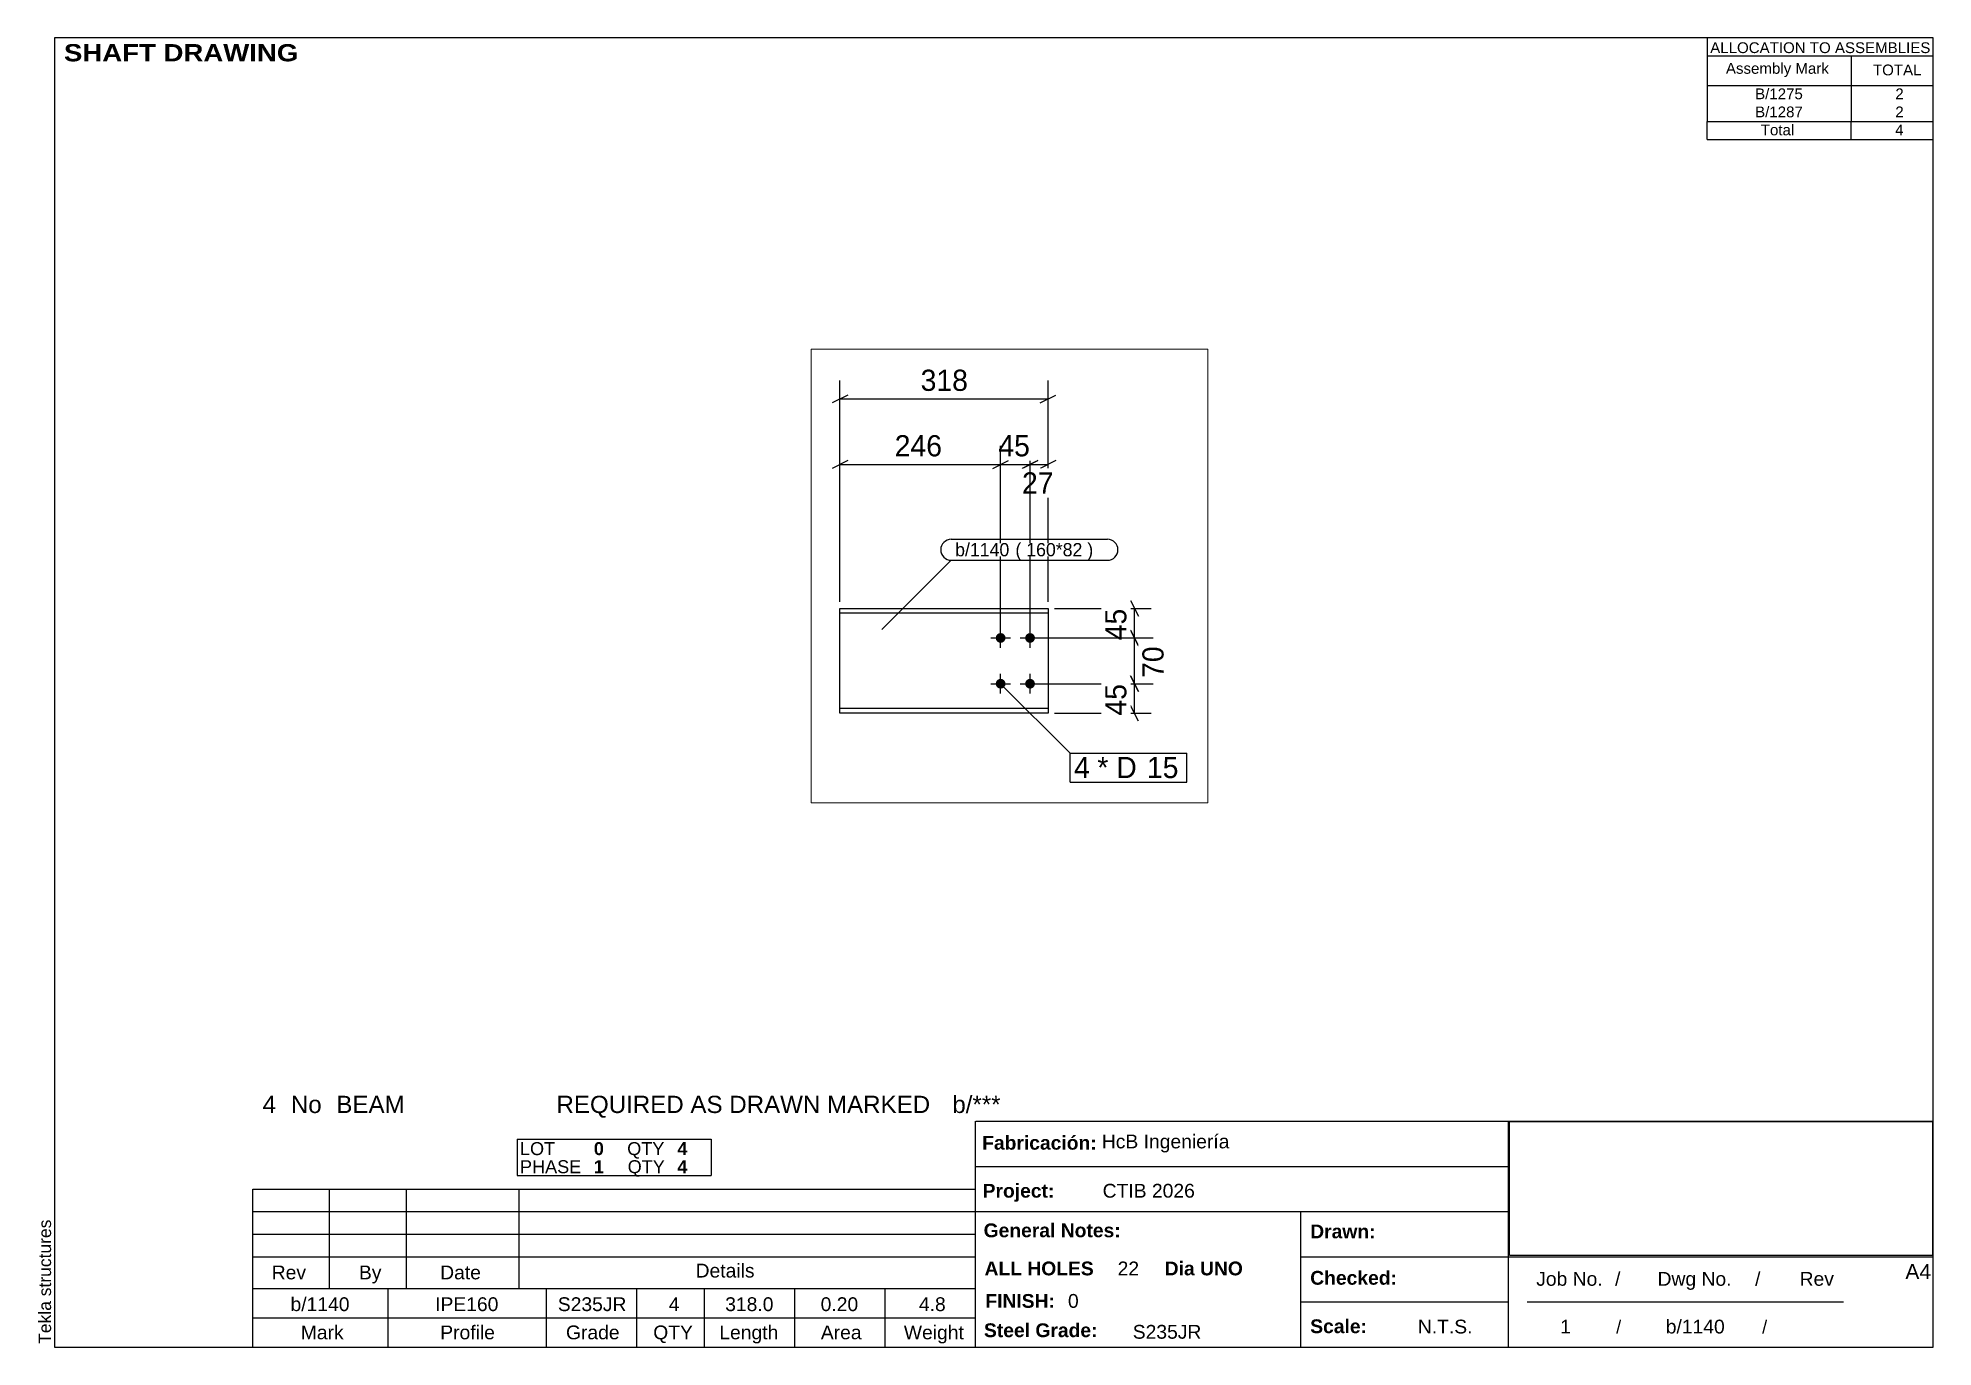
# Paper-space layout 'Layout1' of a CAD drawing. Header units: millimetres. Extents: x 2 to 292, y 5 to 205.
# The model-space entities are those that its viewports show. They can reach past a viewport. Long polylines and large blocks are cut down to what shows.
import ezdxf

# ---------------------------------------------------------------- set-up
doc = ezdxf.new("R2010")
doc.units = ezdxf.units.MM
doc.layers.add('Viewport layer', color=7, linetype='Continuous', plot=False)
doc.styles.add('Arial', font='ARIAL.TTF', dxfattribs={"height": 0.2})
doc.styles.add('Arial Black', font='ARIBLK.TTF', dxfattribs={"height": 0.2})
doc.styles.add('Arial Bold', font='ARIALBD.TTF', dxfattribs={"height": 0.2})
doc.styles.add('Comic Sans MS', font='COMIC.TTF', dxfattribs={"height": 0.2})

msp = doc.modelspace()

# ---------------------------------------------------------------- hatches: boundary and pattern name
at = {"linetype": 'Continuous'}
for points in [[(282, 252.1, -1), (297, 252.1, -1)], [(327, 252.1, -1), (342, 252.1, -1)], [(282, 182.1, -1), (297, 182.1, -1)], [(327, 182.1, -1), (342, 182.1, -1)]]:
    msp.add_hatch(color=3, dxfattribs=at).paths.add_polyline_path(points)

# ---------------------------------------------------------------- linework, layer by layer
at = {"color": 8, "linetype": 'Continuous'}
for p, q in [((44, 307.1), (44, 645.5)), ((362, 307.1), (362, 645.5)), ((56, 623.1), (32, 611.1)), ((44, 617.1), (362, 617.1)), ((350, 611.1), (374, 623.1)), ((56, 523.1), (32, 511.1)), ((44, 307.1), (44, 545.5)), ((289.5, 262.1), (289.5, 545.5)), ((322.5, 511.1), (346.5, 523.1)), ((334.5, 262.1), (334.5, 542.7)), ((374, 523.1), (350, 511.1)), ((362, 307.1), (362, 542.7)), ((334.5, 517.1), (362, 517.1)), ((372, 297.1), (519.6, 297.1)), ((488, 309.1), (500, 285.1)), ((494, 252.1), (494, 297.1)), ((500, 240.1), (488, 264.1)), ((344.5, 252.1), (519.6, 252.1)), ((344.5, 182.1), (522.4, 182.1)), ((500, 170.1), (488, 194.1)), ((500, 125.1), (488, 149.1)), ((372, 137.1), (519.6, 137.1))]:
    msp.add_line(p, q, dxfattribs=at)
at = {"color": 7, "linetype": 'Continuous'}
for p, q in [((44, 137.1), (44, 297.1)), ((44, 297.1), (362, 297.1)), ((362, 289.7), (44, 289.7)), ((362, 297.1), (362, 137.1)), ((362, 144.5), (44, 144.5)), ((362, 137.1), (44, 137.1)), ((573.9, 32), (573.9, 76))]:
    msp.add_line(p, q, dxfattribs=at)
at = {"color": 3, "linetype": 'Continuous'}
for p, q in [((289.5, 237.1), (289.5, 267.1)), ((334.5, 237.1), (334.5, 267.1)), ((274.5, 252.1), (304.5, 252.1)), ((319.5, 252.1), (349.5, 252.1)), ((274.5, 182.1), (304.5, 182.1)), ((289.5, 167.1), (289.5, 197.1)), ((319.5, 182.1), (349.5, 182.1)), ((334.5, 167.1), (334.5, 197.1))]:
    msp.add_line(p, q, dxfattribs=at)

# ---------------------------------------------------------------- wipeouts: each hides what was drawn before it
at = {"color": 0}
msp.add_wipeout([(427.7, 38), (427.7, 70), (401.6, 70), (401.6, 38)], dxfattribs=at)

# ---------------------------------------------------------------- next in the draw order: wipeouts: each hides what was drawn before it
for points in [[(245.1, 623.1), (245.1, 667.9), (160.9, 667.9), (160.9, 623.1)], [(380.7, 466.3), (380.7, 511.1), (315.8, 511.1), (315.8, 466.3)], [(488, 307), (443.2, 307), (443.2, 242.1), (488, 242.1)], [(427.7, 38), (427.7, 70), (401.6, 70), (401.6, 38)]]:
    msp.add_wipeout(points, dxfattribs=at)

# ---------------------------------------------------------------- next in the draw order: linework, layer by layer
at = {"color": 8, "linetype": 'Continuous'}
for p, q in [((277.5, 511.1), (301.5, 523.1)), ((346.5, 523.1), (322.5, 511.1)), ((334.5, 262.1), (334.5, 545.5)), ((289.5, 517.1), (334.5, 517.1)), ((488, 264.1), (500, 240.1)), ((344.5, 252.1), (522.4, 252.1)), ((494, 182.1), (494, 252.1))]:
    msp.add_line(p, q, dxfattribs=at)
at = {"color": 7, "linetype": 'Continuous'}
for p in [(289.5, 182.1), (395.6, 32)]:
    msp.add_line(p, (395.6, 76), dxfattribs=at)

# ---------------------------------------------------------------- next in the draw order: texts
at = {"color": 3, "style": 'Comic Sans MS'}
for s, p in [('318', (167.3, 629.5)), ('27', (322.2, 472.7))]:
    msp.add_text(s, height=32.38, dxfattribs=at).set_placement(p)
msp.add_text('45', height=32.38, rotation=90.0002, dxfattribs=at).set_placement((481.6, 248.5))

# ---------------------------------------------------------------- next in the draw order: wipeouts: each hides what was drawn before it
at = {"color": 0}
msp.add_wipeout([(503.4, 38), (503.4, 70), (437.3, 70), (437.3, 38)], dxfattribs=at)

# ---------------------------------------------------------------- next in the draw order: wipeouts: each hides what was drawn before it
for points in [[(344.5, 523.1), (344.5, 567.9), (279.6, 567.9), (279.6, 523.1)], [(544.8, 249.5), (500, 249.5), (500, 184.6), (544.8, 184.6)], [(503.4, 38), (503.4, 70), (437.3, 70), (437.3, 38)]]:
    msp.add_wipeout(points, dxfattribs=at)

# ---------------------------------------------------------------- next in the draw order: linework, layer by layer
at = {"color": 8, "linetype": 'Continuous'}
for p, q in [((277.5, 511.1), (301.5, 523.1)), ((289.5, 262.1), (289.5, 545.5)), ((44, 517.1), (289.5, 517.1)), ((344.5, 182.1), (519.6, 182.1)), ((488, 194.1), (500, 170.1)), ((494, 137.1), (494, 182.1))]:
    msp.add_line(p, q, dxfattribs=at)

# ---------------------------------------------------------------- next in the draw order: texts
at = {"color": 3, "style": 'Comic Sans MS'}
for s, height, p in [('45', 32.38, (286, 529.5)), ('4', 32.4, (401.6, 38)), ('* D', 32.38, (437.3, 38))]:
    msp.add_text(s, height=height, dxfattribs=at).set_placement(p)
msp.add_text('70', height=32.38, rotation=90.0002, dxfattribs=at).set_placement((538.4, 191))

# ---------------------------------------------------------------- next in the draw order: wipeouts: each hides what was drawn before it
at = {"color": 0}
msp.add_wipeout([(558.3, 38), (558.3, 70), (513, 70), (513, 38)], dxfattribs=at)

# ---------------------------------------------------------------- next in the draw order: wipeouts: each hides what was drawn before it
for points in [[(212.3, 523.1), (212.3, 567.9), (121.3, 567.9), (121.3, 523.1)], [(306.1, 376.8), (306.1, 396.8), (220, 396.8), (220, 376.8)], [(488, 192), (443.2, 192), (443.2, 127.1), (488, 127.1)], [(558.3, 38), (558.3, 70), (513, 70), (513, 38)]]:
    msp.add_wipeout(points, dxfattribs=at)

# ---------------------------------------------------------------- next in the draw order: linework, layer by layer
at = {"color": 7, "linetype": 'Continuous'}
for p, q in [((395.6, 76), (573.9, 76)), ((395.6, 32), (573.9, 32))]:
    msp.add_line(p, q, dxfattribs=at)

# ---------------------------------------------------------------- next in the draw order: texts
at = {"color": 3, "style": 'Comic Sans MS'}
for s, p in [('246', (127.7, 529.5)), ('15', (513, 38))]:
    msp.add_text(s, height=32.38, dxfattribs=at).set_placement(p)
msp.add_text('45', height=32.38, rotation=90.0002, dxfattribs=at).set_placement((481.6, 133.5))

# ---------------------------------------------------------------- next in the draw order: wipeouts: each hides what was drawn before it
at = {"color": 0}
msp.add_wipeout([(306.1, 376.8), (306.1, 396.8), (220, 396.8), (220, 376.8)], dxfattribs=at)

# ---------------------------------------------------------------- next in the draw order: linework, layer by layer
at = {"color": 7, "linetype": 'Continuous'}
msp.add_line((107.9, 264.8), (214, 370.8), dxfattribs=at)
msp.add_arc((214, 386.8), 16, 90, 270, dxfattribs=at)

# ---------------------------------------------------------------- next in the draw order: wipeouts: each hides what was drawn before it
at = {"color": 0}
msp.add_wipeout([(446.8, 376.8), (446.8, 396.8), (312.1, 396.8), (312.1, 376.8)], dxfattribs=at)

# ---------------------------------------------------------------- next in the draw order: wipeouts: each hides what was drawn before it
msp.add_wipeout([(446.8, 376.8), (446.8, 396.8), (312.1, 396.8), (312.1, 376.8)], dxfattribs=at)

# ---------------------------------------------------------------- next in the draw order: linework, layer by layer
at = {"color": 7, "linetype": 'Continuous'}
for p, q in [((214, 402.8), (452.8, 402.8)), ((214, 370.8), (452.8, 370.8))]:
    msp.add_line(p, q, dxfattribs=at)
msp.add_arc((452.8, 386.8), 16, 270, 90, dxfattribs=at)

# ---------------------------------------------------------------- next in the draw order: texts
at = {"color": 3, "style": 'Comic Sans MS'}
for s, height, p in [('b/1140', 20.23, (220, 376.8)), ('(\xa0160*82\xa0) ', 20.234, (312.1, 376.8))]:
    msp.add_text(s, height=height, dxfattribs=at).set_placement(p)

psp = doc.layouts.get("Layout1")

# ---------------------------------------------------------------- linework, layer by layer
at = {"color": 5, "linetype": 'Continuous'}
for p, q in [((292, 205), (5, 205)), ((5, 205), (5, 5)), ((292, 5), (292, 205)), ((5, 5), (292, 5))]:
    psp.add_line(p, q, dxfattribs=at)
at = {"color": 7, "linetype": 'Continuous'}
for p, q in [((257.51, 205), (257.51, 197.75)), ((257.57, 202.24), (292, 202.24)), ((279.49, 202.24), (279.49, 197.75)), ((257.51, 197.75), (257.51, 195)), ((257.57, 197.75), (292, 197.75)), ((279.49, 197.75), (279.49, 195)), ((257.51, 195), (257.51, 192.24)), ((279.49, 195), (279.49, 192.24)), ((257.51, 189.47), (257.51, 192.23)), ((257.54, 192.23), (292, 192.23)), ((279.49, 189.47), (279.49, 192.23)), ((257.51, 189.47), (292, 189.47)), ((145.72, 5), (145.72, 39.5)), ((145.75, 39.5), (292, 39.5)), ((227.14, 5), (227.14, 39.5)), ((75.68, 36.74), (105.35, 36.74)), ((75.68, 36.74), (75.68, 33.98)), ((105.35, 36.74), (105.35, 33.98)), ((75.68, 33.98), (75.68, 31.22)), ((105.35, 33.98), (105.35, 31.22)), ((145.72, 32.6), (227.14, 32.6)), ((35.31, 13.97), (35.31, 29.15)), ((35.31, 29.15), (145.71, 29.15)), ((47.04, 13.97), (47.04, 29.15)), ((58.77, 13.97), (58.77, 29.15)), ((75.68, 31.22), (105.35, 31.22)), ((76.02, 13.97), (76.02, 29.15)), ((145.71, 13.97), (145.71, 29.15)), ((35.31, 25.7), (145.71, 25.7)), ((145.72, 25.7), (227.14, 25.7)), ((195.4, 5), (195.4, 25.7)), ((35.31, 22.25), (145.71, 22.25)), ((35.31, 18.8), (145.71, 18.8)), ((195.4, 18.8), (292, 18.8)), ((35.31, 13.96), (145.71, 13.97)), ((35.31, 9.49), (35.31, 13.96)), ((56.01, 9.49), (56.01, 13.97)), ((80.16, 9.49), (80.16, 13.97)), ((93.96, 9.49), (93.96, 13.97)), ((104.31, 9.49), (104.31, 13.97)), ((118.11, 9.49), (118.11, 13.97)), ((131.91, 9.49), (131.91, 13.97)), ((195.4, 11.9), (227.14, 11.9)), ((229.99, 11.92), (278.29, 11.92)), ((35.31, 9.48), (145.72, 9.49)), ((35.31, 5), (35.31, 9.48)), ((56.01, 5), (56.01, 9.48)), ((80.16, 5), (80.16, 9.48)), ((93.96, 5), (93.96, 9.48)), ((104.31, 5), (104.31, 9.48)), ((118.11, 5), (118.11, 9.48)), ((131.91, 5), (131.91, 9.48))]:
    psp.add_line(p, q, dxfattribs=at)
at = {"color": 2, "linetype": 'Continuous'}
for p, q in [((227.28, 39.46), (291.86, 39.46)), ((227.29, 19.02), (227.29, 39.46)), ((291.96, 19.03), (291.96, 39.47)), ((227.28, 19.03), (291.86, 19.03))]:
    psp.add_line(p, q, dxfattribs=at)

# ---------------------------------------------------------------- texts
at = {"color": 7}
for s, height, style, p in [(' SHAFT DRAWING', 2.6342, 'Arial Black', (5.3, 201.42)), ('ALLOCATION TO ASSEMBLIES', 1.6475, 'Arial', (257.95, 202.68)), ('Assembly Mark', 1.6475, 'Arial', (260.35, 199.52)), ('TOTAL', 1.648, 'Arial', (282.81, 199.28)), ('REQUIRED AS DRAWN MARKED', 2.636, 'Arial', (81.71, 40.76)), ('b/***', 2.636, 'Arial', (142.18, 40.76)), ('4', 2.64, 'Arial', (36.8, 40.76)), ('No', 2.636, 'Arial', (41.13, 40.76)), ('BEAM', 2.636, 'Arial', (48.08, 40.76)), ('b/1140', 2.109, 'Arial', (41.08, 10.5)), ('IPE160', 2.109, 'Arial', (63.17, 10.5)), ('S235JR', 2.109, 'Arial', (81.91, 10.5)), ('4', 2.11, 'Arial', (98.86, 10.5)), ('318.0', 2.109, 'Arial', (107.48, 10.5)), ('0.20', 2.109, 'Arial', (122.06, 10.5)), ('4.8', 2.109, 'Arial', (137.07, 10.5)), ('FINISH:', 2.107, 'Arial Bold', (147.22, 11)), ('0', 2.11, 'Arial', (159.84, 11))]:
    psp.add_text(s, height=height, dxfattribs=dict(at, style=style)).set_placement(p)
at = {"color": 7, "linetype": 'Continuous'}
for s, height, style, p in [('B/1275', 1.648, 'Arial', (264.81, 195.63)), ('2', 1.65, 'Arial', (286.23, 195.63)), ('B/1287', 1.648, 'Arial', (264.81, 192.87)), ('2', 1.65, 'Arial', (286.23, 192.87)), ('Total', 1.648, 'Arial', (265.67, 190.12)), ('4', 1.65, 'Arial', (286.21, 190.12)), ('LOT', 1.977, 'Arial', (76.13, 34.33)), ('0', 1.98, 'Arial Bold', (87.41, 34.33)), ('QTY', 1.977, 'Arial', (92.51, 34.33)), ('4', 1.98, 'Arial Bold', (100.18, 34.33)), ('Fabricación:', 2.1074, 'Arial Bold', (146.73, 35.16)), ('HcB Ingeniería', 2.1088, 'Arial', (165.02, 35.36)), ('PHASE', 1.977, 'Arial', (76.13, 31.57)), ('1', 1.98, 'Arial Bold', (87.41, 31.57)), ('QTY', 1.977, 'Arial', (92.58, 31.57)), ('4', 1.98, 'Arial Bold', (100.18, 31.57)), ('Project:', 2.107, 'Arial Bold', (146.81, 27.83)), ('CTIB 2026', 2.109, 'Arial', (165.14, 27.83)), ('General Notes:', 2.1074, 'Arial Bold', (146.96, 21.78)), ('Drawn:', 2.107, 'Arial Bold', (196.85, 21.62)), ('Rev', 2.109, 'Arial', (38.21, 15.35)), ('By', 2.109, 'Arial', (51.53, 15.35)), ('Date', 2.109, 'Arial', (63.94, 15.35)), ('Details', 2.109, 'Arial', (102.96, 15.63)), ('ALL HOLES', 2.107, 'Arial Bold', (147.1, 15.96)), ('22', 2.109, 'Arial', (167.43, 15.96)), ('Dia UNO', 2.107, 'Arial Bold', (174.62, 15.96)), ('A4', 2.307, 'Arial', (287.76, 15.38)), ('Checked:', 2.107, 'Arial Bold', (196.85, 14.53)), ('Job No.', 2.109, 'Arial', (231.37, 14.37)), ('/', 2.11, 'Arial', (243.42, 14.37)), ('Dwg No.', 2.109, 'Arial', (249.91, 14.37)), ('/', 2.11, 'Arial', (264.81, 14.37)), ('Rev', 2.109, 'Arial', (271.61, 14.37)), ('Steel Grade:', 2.1074, 'Arial Bold', (147.01, 6.52)), ('Scale:', 2.107, 'Arial Bold', (196.85, 7.13)), ('N.T.S.', 2.109, 'Arial', (213.29, 7.08)), ('1', 2.11, 'Arial', (235.04, 7.08)), ('/', 1.98, 'Arial', (243.58, 7.08)), ('b/1140', 2.109, 'Arial', (251.16, 7.08)), ('/', 1.98, 'Arial', (265.88, 7.08)), ('Mark', 2.109, 'Arial', (42.64, 6.19)), ('Profile', 2.109, 'Arial', (63.95, 6.19)), ('Grade', 2.109, 'Arial', (83.16, 6.19)), ('QTY', 2.109, 'Arial', (96.49, 6.19)), ('Length', 2.109, 'Arial', (106.58, 6.19)), ('Area', 2.109, 'Arial', (122.09, 6.19)), ('Weight', 2.109, 'Arial', (134.77, 6.19)), ('S235JR', 2.109, 'Arial', (169.74, 6.28))]:
    psp.add_text(s, height=height, dxfattribs=dict(at, style=style)).set_placement(p)
at = {"color": 174, "linetype": 'Continuous', "style": 'Arial'}
psp.add_text('Tekla structures', height=1.9102, rotation=90, dxfattribs=at).set_placement((4.5, 5.5))

# ---------------------------------------------------------------- viewports
at = {"layer": 'Viewport layer', "view_target_point": (302.96, 346.73)}
psp.add_viewport(center=(150.9, 122.8), size=(60.59, 69.347), view_center_point=(0, 0), view_height=693.465, dxfattribs=at)

doc.saveas('drawing.dxf')
